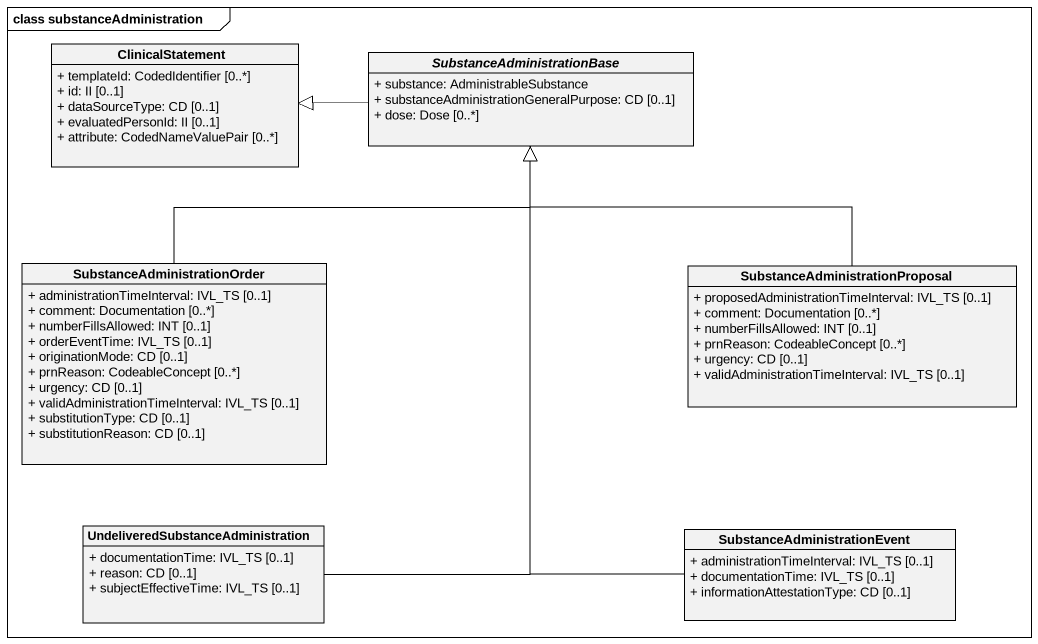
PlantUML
@startuml
mainframe class substanceAdministration
hide circle
hide empty members
skinparam classAttributeIconSize 0
class ClinicalStatement {
  + templateId: CodedIdentifier [0..*]
  + id: II [0..1]
  + dataSourceType: CD [0..1]
  + evaluatedPersonId: II [0..1]
  + attribute: CodedNameValuePair [0..*]
}
abstract class SubstanceAdministrationBase {
  + substance: AdministrableSubstance
  + substanceAdministrationGeneralPurpose: CD [0..1]
  + dose: Dose [0..*]
}
class SubstanceAdministrationOrder {
  + administrationTimeInterval: IVL_TS [0..1]
  + comment: Documentation [0..*]
  + numberFillsAllowed: INT [0..1]
  + orderEventTime: IVL_TS [0..1]
  + originationMode: CD [0..1]
  + prnReason: CodeableConcept [0..*]
  + urgency: CD [0..1]
  + validAdministrationTimeInterval: IVL_TS [0..1]
  + substitutionType: CD [0..1]
  + substitutionReason: CD [0..1]
}
class "SubstanceAdministrationProposal" as SubstanceAdministrationPropo {
  + proposedAdministrationTimeInterval: IVL_TS [0..1]
  + comment: Documentation [0..*]
  + numberFillsAllowed: INT [0..1]
  + prnReason: CodeableConcept [0..*]
  + urgency: CD [0..1]
  + validAdministrationTimeInterval: IVL_TS [0..1]
}
class "UndeliveredSubstanceAdministration" as UndeliveredSubstanceAdminist {
  + documentationTime: IVL_TS [0..1]
  + reason: CD [0..1]
  + subjectEffectiveTime: IVL_TS [0..1]
}
class SubstanceAdministrationEvent {
  + administrationTimeInterval: IVL_TS [0..1]
  + documentationTime: IVL_TS [0..1]
  + informationAttestationType: CD [0..1]
}
SubstanceAdministrationBase -left-|> ClinicalStatement
SubstanceAdministrationOrder -up-|> SubstanceAdministrationBase
SubstanceAdministrationPropo -up-|> SubstanceAdministrationBase
UndeliveredSubstanceAdminist -up-|> SubstanceAdministrationBase
SubstanceAdministrationEvent -up-|> SubstanceAdministrationBase
@enduml
